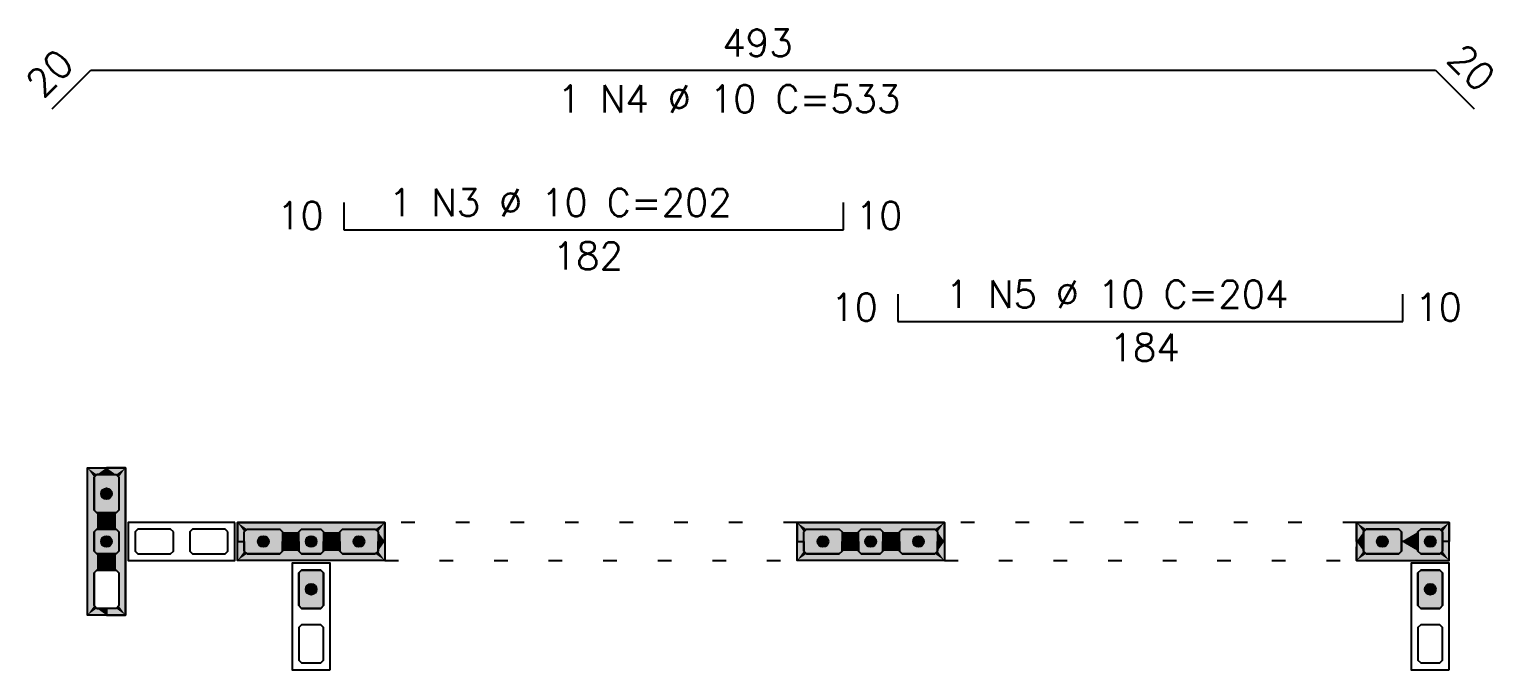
# Model space of a CAD drawing. Extents: x -1.9 to 86, y -1.5 to 60.9.
# Drawn here: x 6.42 to 17.14, y 29.43 to 34.13 of the extents above; entities that cross this region are included whole.
import ezdxf

# ---------------------------------------------------------------- set-up
doc = ezdxf.new("R2010")
doc.units = 0
doc.header["$MEASUREMENT"] = 0
doc.linetypes.add('ESTILO_TQS_0002', pattern=[0.4, 0.1, -0.3])
for name, color, linetype in [('PENA_01', 1, 'CONTINUOUS'), ('PENA_02', 2, 'CONTINUOUS'), ('PENA_03', 3, 'CONTINUOUS'), ('PENA_05', 5, 'CONTINUOUS'), ('PENA_11', 252, 'CONTINUOUS'), ('PENA_19', 240, 'CONTINUOUS'), ('PENA_21', 100, 'CONTINUOUS')]:
    doc.layers.add(name, color=color, linetype=linetype)
doc.styles.get("Standard").update_dxf_attribs({"font": 'ROMANS.SHX'})

msp = doc.modelspace()

# ---------------------------------------------------------------- linework, layer by layer
at = {"layer": 'PENA_01', "linetype": 'Continuous'}
for points in [[(7.059, 30.863), (7.079, 30.843), (7.079, 30.603), (7.059, 30.583), (6.919, 30.583), (6.899, 30.603), (6.899, 30.843), (6.919, 30.863), (7.059, 30.863)], [(7.059, 30.463), (7.079, 30.443), (7.079, 30.303), (7.059, 30.283), (6.919, 30.283), (6.899, 30.303), (6.899, 30.443), (6.919, 30.463), (7.059, 30.463)], [(7.479, 30.443), (7.459, 30.463), (7.219, 30.463), (7.199, 30.443), (7.199, 30.303), (7.219, 30.283), (7.459, 30.283), (7.479, 30.303), (7.479, 30.443)], [(7.879, 30.443), (7.859, 30.463), (7.619, 30.463), (7.599, 30.443), (7.599, 30.303), (7.619, 30.283), (7.859, 30.283), (7.879, 30.303), (7.879, 30.443)], [(7.999, 30.443), (8.019, 30.463), (8.259, 30.463), (8.279, 30.443), (8.279, 30.303), (8.259, 30.283), (8.019, 30.283), (7.999, 30.303), (7.999, 30.443)], [(8.399, 30.443), (8.419, 30.463), (8.559, 30.463), (8.579, 30.443), (8.579, 30.303), (8.559, 30.283), (8.419, 30.283), (8.399, 30.303), (8.399, 30.443)], [(8.699, 30.443), (8.719, 30.463), (8.959, 30.463), (8.979, 30.443), (8.979, 30.303), (8.959, 30.283), (8.719, 30.283), (8.699, 30.303), (8.699, 30.443)], [(12.099, 30.443), (12.119, 30.463), (12.359, 30.463), (12.379, 30.443), (12.379, 30.303), (12.359, 30.283), (12.119, 30.283), (12.099, 30.303), (12.099, 30.443)], [(12.499, 30.443), (12.519, 30.463), (12.659, 30.463), (12.679, 30.443), (12.679, 30.303), (12.659, 30.283), (12.519, 30.283), (12.499, 30.303), (12.499, 30.443)], [(12.799, 30.443), (12.819, 30.463), (13.059, 30.463), (13.079, 30.443), (13.079, 30.303), (13.059, 30.283), (12.819, 30.283), (12.799, 30.303), (12.799, 30.443)], [(16.459, 30.463), (16.219, 30.463), (16.199, 30.443), (16.199, 30.303), (16.219, 30.283), (16.459, 30.283), (16.479, 30.303), (16.479, 30.443), (16.459, 30.463)], [(16.759, 30.463), (16.619, 30.463), (16.599, 30.443), (16.599, 30.303), (16.619, 30.283), (16.759, 30.283), (16.779, 30.303), (16.779, 30.443), (16.759, 30.463)], [(7.059, 30.163), (7.079, 30.143), (7.079, 29.903), (7.059, 29.883), (6.919, 29.883), (6.899, 29.903), (6.899, 30.143), (6.919, 30.163), (7.059, 30.163)], [(8.559, 29.883), (8.579, 29.903), (8.579, 30.143), (8.559, 30.163), (8.419, 30.163), (8.399, 30.143), (8.399, 29.903), (8.419, 29.883), (8.559, 29.883)], [(16.759, 29.883), (16.779, 29.903), (16.779, 30.143), (16.759, 30.163), (16.619, 30.163), (16.599, 30.143), (16.599, 29.903), (16.619, 29.883), (16.759, 29.883)], [(8.559, 29.483), (8.579, 29.503), (8.579, 29.743), (8.559, 29.763), (8.419, 29.763), (8.399, 29.743), (8.399, 29.503), (8.419, 29.483), (8.559, 29.483)], [(16.759, 29.483), (16.779, 29.503), (16.779, 29.743), (16.759, 29.763), (16.619, 29.763), (16.599, 29.743), (16.599, 29.503), (16.619, 29.483), (16.759, 29.483)]]:
    msp.add_lwpolyline(points, dxfattribs=at)
at = {"layer": 'PENA_02', "linetype": 'Continuous'}
for p, q in [((6.849, 29.833), (6.849, 30.913)), ((6.849, 30.913), (7.129, 30.913)), ((7.129, 30.913), (7.129, 29.833)), ((7.949, 30.513), (9.029, 30.513)), ((7.949, 30.233), (7.949, 30.513)), ((9.029, 30.513), (9.029, 30.233)), ((12.049, 30.513), (13.129, 30.513)), ((12.049, 30.233), (12.049, 30.513)), ((13.129, 30.513), (13.129, 30.233)), ((9.029, 30.233), (7.949, 30.233)), ((13.129, 30.233), (12.049, 30.233)), ((7.129, 29.833), (6.849, 29.833))]:
    msp.add_line(p, q, dxfattribs=at)
for points in [[(7.929, 30.513), (7.149, 30.513), (7.149, 30.233), (7.929, 30.233), (7.929, 30.513)], [(16.829, 30.513), (16.149, 30.513), (16.149, 30.233), (16.829, 30.233), (16.829, 30.513)], [(8.629, 29.433), (8.629, 30.213), (8.349, 30.213), (8.349, 29.433), (8.629, 29.433)], [(16.829, 29.433), (16.829, 30.213), (16.549, 30.213), (16.549, 29.433), (16.829, 29.433)]]:
    msp.add_lwpolyline(points, dxfattribs=at)
at = {"layer": 'PENA_03', "linetype": 'Continuous'}
for points in [[(6.919, 30.583), (6.899, 30.603), (6.899, 30.843), (6.919, 30.863), (7.059, 30.863), (7.079, 30.843), (7.079, 30.603), (7.059, 30.583), (6.919, 30.583)], [(7.079, 30.303), (7.059, 30.283), (6.919, 30.283), (6.899, 30.303), (6.899, 30.443), (6.919, 30.463), (7.059, 30.463), (7.079, 30.443), (7.079, 30.303)], [(8.279, 30.303), (8.259, 30.283), (8.019, 30.283), (7.999, 30.303), (7.999, 30.443), (8.019, 30.463), (8.259, 30.463), (8.279, 30.443), (8.279, 30.303)], [(8.579, 30.303), (8.559, 30.283), (8.419, 30.283), (8.399, 30.303), (8.399, 30.443), (8.419, 30.463), (8.559, 30.463), (8.579, 30.443), (8.579, 30.303)], [(8.979, 30.303), (8.959, 30.283), (8.719, 30.283), (8.699, 30.303), (8.699, 30.443), (8.719, 30.463), (8.959, 30.463), (8.979, 30.443), (8.979, 30.303)], [(12.379, 30.303), (12.359, 30.283), (12.119, 30.283), (12.099, 30.303), (12.099, 30.443), (12.119, 30.463), (12.359, 30.463), (12.379, 30.443), (12.379, 30.303)], [(12.679, 30.303), (12.659, 30.283), (12.519, 30.283), (12.499, 30.303), (12.499, 30.443), (12.519, 30.463), (12.659, 30.463), (12.679, 30.443), (12.679, 30.303)], [(13.079, 30.303), (13.059, 30.283), (12.819, 30.283), (12.799, 30.303), (12.799, 30.443), (12.819, 30.463), (13.059, 30.463), (13.079, 30.443), (13.079, 30.303)], [(16.479, 30.303), (16.459, 30.283), (16.219, 30.283), (16.199, 30.303), (16.199, 30.443), (16.219, 30.463), (16.459, 30.463), (16.479, 30.443), (16.479, 30.303)], [(16.779, 30.303), (16.759, 30.283), (16.619, 30.283), (16.599, 30.303), (16.599, 30.443), (16.619, 30.463), (16.759, 30.463), (16.779, 30.443), (16.779, 30.303)], [(8.419, 29.883), (8.399, 29.903), (8.399, 30.143), (8.419, 30.163), (8.559, 30.163), (8.579, 30.143), (8.579, 29.903), (8.559, 29.883), (8.419, 29.883)], [(16.619, 29.883), (16.599, 29.903), (16.599, 30.143), (16.619, 30.163), (16.759, 30.163), (16.779, 30.143), (16.779, 29.903), (16.759, 29.883), (16.619, 29.883)]]:
    msp.add_lwpolyline(points, dxfattribs=at)
at = {"layer": 'PENA_03', "linetype": 'ESTILO_TQS_0002'}
for points in [[(9.029, 30.513), (9.029, 30.233), (12.049, 30.233), (12.049, 30.513), (9.029, 30.513)], [(13.129, 30.513), (13.129, 30.233), (16.149, 30.233), (16.149, 30.513), (13.129, 30.513)]]:
    msp.add_lwpolyline(points, dxfattribs=at)
at = {"layer": 'PENA_03', "linetype": 'Continuous'}
for centre in [(6.989, 30.723), (6.989, 30.373), (8.139, 30.373), (8.489, 30.373), (8.839, 30.373), (12.239, 30.373), (12.589, 30.373), (12.939, 30.373), (16.339, 30.373), (16.689, 30.373), (8.489, 30.023), (16.689, 30.023)]:
    msp.add_circle(centre, 0.04, dxfattribs=at)
for points in [[(7.029, 30.723), (6.969, 30.758), (6.951, 30.737)], [(7.029, 30.723), (6.995, 30.763), (6.969, 30.758)], [(7.029, 30.723), (7.019, 30.749), (6.995, 30.763)], [(7.029, 30.723), (6.951, 30.737), (6.951, 30.71)], [(7.029, 30.723), (6.951, 30.71), (6.969, 30.689)], [(7.029, 30.723), (6.969, 30.689), (6.995, 30.684)], [(7.029, 30.723), (6.995, 30.684), (7.019, 30.698)], [(7.029, 30.723), (7.019, 30.698), (7.029, 30.723)], [(7.029, 30.373), (6.969, 30.408), (6.951, 30.387)], [(7.029, 30.373), (6.951, 30.387), (6.951, 30.36)], [(7.029, 30.373), (6.951, 30.36), (6.969, 30.339)], [(7.029, 30.373), (6.995, 30.413), (6.969, 30.408)], [(7.029, 30.373), (6.969, 30.339), (6.995, 30.334)], [(7.029, 30.373), (7.019, 30.399), (6.995, 30.413)], [(7.029, 30.373), (6.995, 30.334), (7.019, 30.348)], [(7.029, 30.373), (7.019, 30.348), (7.029, 30.373)], [(8.179, 30.373), (8.119, 30.408), (8.101, 30.387)], [(8.179, 30.373), (8.101, 30.387), (8.101, 30.36)], [(8.179, 30.373), (8.101, 30.36), (8.119, 30.339)], [(8.179, 30.373), (8.145, 30.413), (8.119, 30.408)], [(8.179, 30.373), (8.119, 30.339), (8.145, 30.334)], [(8.179, 30.373), (8.169, 30.399), (8.145, 30.413)], [(8.179, 30.373), (8.145, 30.334), (8.169, 30.348)], [(8.179, 30.373), (8.169, 30.348), (8.179, 30.373)], [(8.529, 30.373), (8.469, 30.408), (8.451, 30.387)], [(8.529, 30.373), (8.451, 30.387), (8.451, 30.36)], [(8.529, 30.373), (8.451, 30.36), (8.469, 30.339)], [(8.529, 30.373), (8.495, 30.413), (8.469, 30.408)], [(8.529, 30.373), (8.469, 30.339), (8.495, 30.334)], [(8.529, 30.373), (8.519, 30.399), (8.495, 30.413)], [(8.529, 30.373), (8.495, 30.334), (8.519, 30.348)], [(8.529, 30.373), (8.519, 30.348), (8.529, 30.373)], [(8.879, 30.373), (8.819, 30.408), (8.801, 30.387)], [(8.879, 30.373), (8.801, 30.387), (8.801, 30.36)], [(8.879, 30.373), (8.801, 30.36), (8.819, 30.339)], [(8.879, 30.373), (8.845, 30.413), (8.819, 30.408)], [(8.879, 30.373), (8.819, 30.339), (8.845, 30.334)], [(8.879, 30.373), (8.869, 30.399), (8.845, 30.413)], [(8.879, 30.373), (8.845, 30.334), (8.869, 30.348)], [(8.879, 30.373), (8.869, 30.348), (8.879, 30.373)], [(12.279, 30.373), (12.219, 30.408), (12.201, 30.387)], [(12.279, 30.373), (12.201, 30.387), (12.201, 30.36)], [(12.279, 30.373), (12.201, 30.36), (12.219, 30.339)], [(12.279, 30.373), (12.245, 30.413), (12.219, 30.408)], [(12.279, 30.373), (12.219, 30.339), (12.245, 30.334)], [(12.279, 30.373), (12.269, 30.399), (12.245, 30.413)], [(12.279, 30.373), (12.245, 30.334), (12.269, 30.348)], [(12.279, 30.373), (12.269, 30.348), (12.279, 30.373)], [(12.629, 30.373), (12.569, 30.408), (12.551, 30.387)], [(12.629, 30.373), (12.551, 30.387), (12.551, 30.36)], [(12.629, 30.373), (12.551, 30.36), (12.569, 30.339)], [(12.629, 30.373), (12.595, 30.413), (12.569, 30.408)], [(12.629, 30.373), (12.569, 30.339), (12.595, 30.334)], [(12.629, 30.373), (12.619, 30.399), (12.595, 30.413)], [(12.629, 30.373), (12.595, 30.334), (12.619, 30.348)], [(12.629, 30.373), (12.619, 30.348), (12.629, 30.373)], [(12.979, 30.373), (12.919, 30.408), (12.901, 30.387)], [(12.979, 30.373), (12.901, 30.387), (12.901, 30.36)], [(12.979, 30.373), (12.901, 30.36), (12.919, 30.339)], [(12.979, 30.373), (12.945, 30.413), (12.919, 30.408)], [(12.979, 30.373), (12.919, 30.339), (12.945, 30.334)], [(12.979, 30.373), (12.969, 30.399), (12.945, 30.413)], [(12.979, 30.373), (12.945, 30.334), (12.969, 30.348)], [(12.979, 30.373), (12.969, 30.348), (12.979, 30.373)], [(16.379, 30.373), (16.319, 30.408), (16.301, 30.387)], [(16.379, 30.373), (16.301, 30.387), (16.301, 30.36)], [(16.379, 30.373), (16.301, 30.36), (16.319, 30.339)], [(16.379, 30.373), (16.345, 30.413), (16.319, 30.408)], [(16.379, 30.373), (16.319, 30.339), (16.345, 30.334)], [(16.379, 30.373), (16.369, 30.399), (16.345, 30.413)], [(16.379, 30.373), (16.345, 30.334), (16.369, 30.348)], [(16.379, 30.373), (16.369, 30.348), (16.379, 30.373)], [(16.729, 30.373), (16.669, 30.408), (16.651, 30.387)], [(16.729, 30.373), (16.651, 30.387), (16.651, 30.36)], [(16.729, 30.373), (16.651, 30.36), (16.669, 30.339)], [(16.729, 30.373), (16.695, 30.413), (16.669, 30.408)], [(16.729, 30.373), (16.669, 30.339), (16.695, 30.334)], [(16.729, 30.373), (16.719, 30.399), (16.695, 30.413)], [(16.729, 30.373), (16.695, 30.334), (16.719, 30.348)], [(16.729, 30.373), (16.719, 30.348), (16.729, 30.373)], [(8.529, 30.023), (8.469, 30.058), (8.451, 30.037)], [(8.529, 30.023), (8.451, 30.037), (8.451, 30.01)], [(8.529, 30.023), (8.451, 30.01), (8.469, 29.989)], [(8.529, 30.023), (8.495, 30.063), (8.469, 30.058)], [(8.529, 30.023), (8.469, 29.989), (8.495, 29.984)], [(8.529, 30.023), (8.519, 30.049), (8.495, 30.063)], [(8.529, 30.023), (8.495, 29.984), (8.519, 29.998)], [(8.529, 30.023), (8.519, 29.998), (8.529, 30.023)], [(16.729, 30.023), (16.669, 30.058), (16.651, 30.037)], [(16.729, 30.023), (16.651, 30.037), (16.651, 30.01)], [(16.729, 30.023), (16.651, 30.01), (16.669, 29.989)], [(16.729, 30.023), (16.695, 30.063), (16.669, 30.058)], [(16.729, 30.023), (16.669, 29.989), (16.695, 29.984)], [(16.729, 30.023), (16.719, 30.049), (16.695, 30.063)], [(16.729, 30.023), (16.695, 29.984), (16.719, 29.998)], [(16.729, 30.023), (16.719, 29.998), (16.729, 30.023)]]:
    msp.add_solid(points, dxfattribs=at)
at = {"layer": 'PENA_05', "linetype": 'Continuous'}
for p, q in [((6.592, 33.542), (6.875, 33.825)), ((6.875, 33.825), (16.728, 33.825)), ((16.728, 33.825), (17.011, 33.543)), ((8.729, 32.856), (8.729, 32.656)), ((12.389, 32.656), (12.389, 32.856)), ((8.729, 32.656), (12.389, 32.656)), ((12.789, 32.185), (12.789, 31.985)), ((16.489, 31.985), (16.489, 32.185)), ((12.789, 31.985), (16.489, 31.985))]:
    msp.add_line(p, q, dxfattribs=at)
at = {"layer": 'PENA_11', "linetype": 'Continuous'}
for points in [[(6.919, 30.583), (6.899, 30.843), (6.919, 30.863)], [(6.919, 30.583), (6.899, 30.603), (6.899, 30.843)], [(6.919, 30.583), (6.919, 30.863), (7.059, 30.863)], [(6.919, 30.583), (7.059, 30.863), (7.079, 30.843)], [(6.919, 30.583), (7.079, 30.843), (7.079, 30.603)], [(6.919, 30.583), (7.079, 30.603), (7.059, 30.583)], [(6.919, 30.583), (7.059, 30.583), (6.919, 30.583)], [(7.079, 30.303), (6.899, 30.443), (6.919, 30.463)], [(7.079, 30.303), (6.899, 30.303), (6.899, 30.443)], [(7.079, 30.303), (6.919, 30.463), (7.059, 30.463)], [(7.079, 30.303), (7.059, 30.463), (7.079, 30.443)], [(7.079, 30.303), (7.079, 30.443), (7.079, 30.303)], [(8.279, 30.303), (7.999, 30.443), (8.019, 30.463)], [(8.279, 30.303), (7.999, 30.303), (7.999, 30.443)], [(8.279, 30.303), (8.019, 30.463), (8.259, 30.463)], [(8.279, 30.303), (8.259, 30.463), (8.279, 30.443)], [(8.279, 30.303), (8.279, 30.443), (8.279, 30.303)], [(8.579, 30.303), (8.399, 30.443), (8.419, 30.463)], [(8.579, 30.303), (8.399, 30.303), (8.399, 30.443)], [(8.579, 30.303), (8.419, 30.463), (8.559, 30.463)], [(8.579, 30.303), (8.559, 30.463), (8.579, 30.443)], [(8.579, 30.303), (8.579, 30.443), (8.579, 30.303)], [(8.979, 30.303), (8.699, 30.443), (8.719, 30.463)], [(8.979, 30.303), (8.699, 30.303), (8.699, 30.443)], [(8.979, 30.303), (8.719, 30.463), (8.959, 30.463)], [(8.979, 30.303), (8.959, 30.463), (8.979, 30.443)], [(8.979, 30.303), (8.979, 30.443), (8.979, 30.303)], [(12.379, 30.303), (12.099, 30.443), (12.119, 30.463)], [(12.379, 30.303), (12.099, 30.303), (12.099, 30.443)], [(12.379, 30.303), (12.119, 30.463), (12.359, 30.463)], [(12.379, 30.303), (12.359, 30.463), (12.379, 30.443)], [(12.379, 30.303), (12.379, 30.443), (12.379, 30.303)], [(12.679, 30.303), (12.499, 30.443), (12.519, 30.463)], [(12.679, 30.303), (12.499, 30.303), (12.499, 30.443)], [(12.679, 30.303), (12.519, 30.463), (12.659, 30.463)], [(12.679, 30.303), (12.659, 30.463), (12.679, 30.443)], [(12.679, 30.303), (12.679, 30.443), (12.679, 30.303)], [(13.079, 30.303), (12.799, 30.443), (12.819, 30.463)], [(13.079, 30.303), (12.799, 30.303), (12.799, 30.443)], [(13.079, 30.303), (12.819, 30.463), (13.059, 30.463)], [(13.079, 30.303), (13.059, 30.463), (13.079, 30.443)], [(13.079, 30.303), (13.079, 30.443), (13.079, 30.303)], [(16.479, 30.303), (16.199, 30.443), (16.219, 30.463)], [(16.479, 30.303), (16.199, 30.303), (16.199, 30.443)], [(16.479, 30.303), (16.219, 30.463), (16.459, 30.463)], [(16.479, 30.303), (16.459, 30.463), (16.479, 30.443)], [(16.479, 30.303), (16.479, 30.443), (16.479, 30.303)], [(16.779, 30.303), (16.599, 30.443), (16.619, 30.463)], [(16.779, 30.303), (16.599, 30.303), (16.599, 30.443)], [(16.779, 30.303), (16.619, 30.463), (16.759, 30.463)], [(16.779, 30.303), (16.759, 30.463), (16.779, 30.443)], [(16.779, 30.303), (16.779, 30.443), (16.779, 30.303)], [(7.079, 30.303), (6.919, 30.283), (6.899, 30.303)], [(7.079, 30.303), (7.059, 30.283), (6.919, 30.283)], [(8.279, 30.303), (8.019, 30.283), (7.999, 30.303)], [(8.279, 30.303), (8.259, 30.283), (8.019, 30.283)], [(8.579, 30.303), (8.419, 30.283), (8.399, 30.303)], [(8.579, 30.303), (8.559, 30.283), (8.419, 30.283)], [(8.979, 30.303), (8.719, 30.283), (8.699, 30.303)], [(8.979, 30.303), (8.959, 30.283), (8.719, 30.283)], [(12.379, 30.303), (12.119, 30.283), (12.099, 30.303)], [(12.379, 30.303), (12.359, 30.283), (12.119, 30.283)], [(12.679, 30.303), (12.519, 30.283), (12.499, 30.303)], [(12.679, 30.303), (12.659, 30.283), (12.519, 30.283)], [(13.079, 30.303), (12.819, 30.283), (12.799, 30.303)], [(13.079, 30.303), (13.059, 30.283), (12.819, 30.283)], [(16.479, 30.303), (16.219, 30.283), (16.199, 30.303)], [(16.479, 30.303), (16.459, 30.283), (16.219, 30.283)], [(16.779, 30.303), (16.619, 30.283), (16.599, 30.303)], [(16.779, 30.303), (16.759, 30.283), (16.619, 30.283)], [(8.419, 29.883), (8.399, 30.143), (8.419, 30.163)], [(8.419, 29.883), (8.399, 29.903), (8.399, 30.143)], [(8.419, 29.883), (8.419, 30.163), (8.559, 30.163)], [(8.419, 29.883), (8.559, 30.163), (8.579, 30.143)], [(8.419, 29.883), (8.579, 30.143), (8.579, 29.903)], [(16.619, 29.883), (16.599, 30.143), (16.619, 30.163)], [(16.619, 29.883), (16.599, 29.903), (16.599, 30.143)], [(16.619, 29.883), (16.619, 30.163), (16.759, 30.163)], [(16.619, 29.883), (16.759, 30.163), (16.779, 30.143)], [(16.619, 29.883), (16.779, 30.143), (16.779, 29.903)], [(8.419, 29.883), (8.579, 29.903), (8.559, 29.883)], [(16.619, 29.883), (16.779, 29.903), (16.759, 29.883)], [(8.419, 29.883), (8.559, 29.883), (8.419, 29.883)], [(16.619, 29.883), (16.759, 29.883), (16.619, 29.883)]]:
    msp.add_solid(points, dxfattribs=at)
at = {"layer": 'PENA_19', "linetype": 'Continuous'}
for points in [[(6.989, 30.913), (6.989, 30.863), (6.919, 30.863), (6.899, 30.843), (6.899, 30.603), (6.919, 30.583), (6.989, 30.583), (6.989, 30.463), (6.919, 30.463), (6.899, 30.443), (6.899, 30.303), (6.919, 30.283), (6.989, 30.283), (6.989, 30.163), (6.919, 30.163), (6.899, 30.143), (6.899, 29.903), (6.919, 29.883), (6.989, 29.883), (6.989, 29.833), (6.849, 29.833), (6.849, 30.913), (6.989, 30.913)], [(6.989, 30.913), (6.989, 30.863), (7.059, 30.863), (7.079, 30.843), (7.079, 30.603), (7.059, 30.583), (6.989, 30.583), (6.989, 30.463), (7.059, 30.463), (7.079, 30.443), (7.079, 30.303), (7.059, 30.283), (6.989, 30.283), (6.989, 30.163), (7.059, 30.163), (7.079, 30.143), (7.079, 29.903), (7.059, 29.883), (6.989, 29.883), (6.989, 29.833), (7.129, 29.833), (7.129, 30.913), (6.989, 30.913)], [(7.949, 30.373), (7.999, 30.373), (7.999, 30.443), (8.019, 30.463), (8.259, 30.463), (8.279, 30.443), (8.279, 30.373), (8.399, 30.373), (8.399, 30.443), (8.419, 30.463), (8.559, 30.463), (8.579, 30.443), (8.579, 30.373), (8.699, 30.373), (8.699, 30.443), (8.719, 30.463), (8.959, 30.463), (8.979, 30.443), (8.979, 30.373), (9.029, 30.373), (9.029, 30.513), (7.949, 30.513), (7.949, 30.373)], [(12.049, 30.373), (12.099, 30.373), (12.099, 30.443), (12.119, 30.463), (12.359, 30.463), (12.379, 30.443), (12.379, 30.373), (12.499, 30.373), (12.499, 30.443), (12.519, 30.463), (12.659, 30.463), (12.679, 30.443), (12.679, 30.373), (12.799, 30.373), (12.799, 30.443), (12.819, 30.463), (13.059, 30.463), (13.079, 30.443), (13.079, 30.373), (13.129, 30.373), (13.129, 30.513), (12.049, 30.513), (12.049, 30.373)], [(7.949, 30.373), (7.999, 30.373), (7.999, 30.303), (8.019, 30.283), (8.259, 30.283), (8.279, 30.303), (8.279, 30.373), (8.399, 30.373), (8.399, 30.303), (8.419, 30.283), (8.559, 30.283), (8.579, 30.303), (8.579, 30.373), (8.699, 30.373), (8.699, 30.303), (8.719, 30.283), (8.959, 30.283), (8.979, 30.303), (8.979, 30.373), (9.029, 30.373), (9.029, 30.233), (7.949, 30.233), (7.949, 30.373)], [(12.049, 30.373), (12.099, 30.373), (12.099, 30.303), (12.119, 30.283), (12.359, 30.283), (12.379, 30.303), (12.379, 30.373), (12.499, 30.373), (12.499, 30.303), (12.519, 30.283), (12.659, 30.283), (12.679, 30.303), (12.679, 30.373), (12.799, 30.373), (12.799, 30.303), (12.819, 30.283), (13.059, 30.283), (13.079, 30.303), (13.079, 30.373), (13.129, 30.373), (13.129, 30.233), (12.049, 30.233), (12.049, 30.373)]]:
    msp.add_lwpolyline(points, dxfattribs=at)
for points in [[(6.919, 30.863), (6.899, 30.843), (6.849, 30.913)], [(6.919, 30.863), (6.849, 30.913), (6.989, 30.913)], [(6.849, 30.913), (6.899, 30.843), (6.849, 29.833)], [(6.919, 30.863), (6.989, 30.913), (6.989, 30.863)], [(6.989, 30.913), (7.059, 30.863), (7.129, 30.913)], [(6.989, 30.913), (6.989, 30.863), (7.059, 30.863)], [(7.129, 30.913), (7.059, 30.863), (7.079, 30.843)], [(7.129, 30.913), (7.079, 30.843), (7.129, 29.833)], [(6.849, 29.833), (6.899, 30.843), (6.899, 29.903)], [(6.899, 29.903), (6.899, 30.843), (6.899, 30.603)], [(7.129, 29.833), (7.079, 30.843), (7.079, 30.603)], [(6.899, 30.603), (6.899, 29.903), (6.899, 30.443)], [(6.919, 30.583), (6.899, 30.443), (6.899, 30.603)], [(6.919, 30.463), (6.899, 30.443), (6.919, 30.583)], [(6.919, 30.463), (6.919, 30.583), (6.989, 30.583)], [(6.919, 30.463), (6.989, 30.583), (6.989, 30.463)], [(7.059, 30.583), (6.989, 30.583), (7.059, 30.463)], [(6.989, 30.583), (6.989, 30.463), (7.059, 30.463)], [(7.079, 30.443), (7.079, 30.603), (7.059, 30.583)], [(7.079, 30.443), (7.059, 30.583), (7.059, 30.463)], [(7.129, 29.833), (7.079, 30.603), (7.079, 30.443)], [(6.899, 30.443), (6.899, 29.903), (6.899, 30.303)], [(7.079, 30.303), (7.129, 29.833), (7.079, 30.443)], [(9.029, 30.513), (7.949, 30.513), (8.019, 30.463)], [(7.949, 30.513), (7.949, 30.373), (7.999, 30.373)], [(7.949, 30.513), (7.999, 30.373), (7.999, 30.443)], [(7.949, 30.513), (7.999, 30.443), (8.019, 30.463)], [(9.029, 30.513), (8.019, 30.463), (8.259, 30.463)], [(9.029, 30.513), (8.259, 30.463), (8.419, 30.463)], [(8.279, 30.443), (8.419, 30.463), (8.259, 30.463)], [(8.279, 30.443), (8.399, 30.443), (8.419, 30.463)], [(8.279, 30.443), (8.279, 30.373), (8.399, 30.373)], [(8.279, 30.443), (8.399, 30.373), (8.399, 30.443)], [(9.029, 30.513), (8.419, 30.463), (8.559, 30.463)], [(9.029, 30.513), (8.559, 30.463), (8.579, 30.443)], [(9.029, 30.513), (8.579, 30.443), (8.719, 30.463)], [(8.579, 30.443), (8.699, 30.443), (8.719, 30.463)], [(8.579, 30.443), (8.579, 30.373), (8.699, 30.373)], [(8.579, 30.443), (8.699, 30.373), (8.699, 30.443)], [(9.029, 30.513), (8.719, 30.463), (8.959, 30.463)], [(9.029, 30.513), (8.959, 30.463), (8.979, 30.443)], [(9.029, 30.513), (8.979, 30.443), (9.029, 30.373)], [(9.029, 30.373), (8.979, 30.443), (8.979, 30.373)], [(13.129, 30.513), (12.049, 30.513), (12.119, 30.463)], [(12.049, 30.513), (12.049, 30.373), (12.099, 30.373)], [(12.049, 30.513), (12.099, 30.373), (12.099, 30.443)], [(12.049, 30.513), (12.099, 30.443), (12.119, 30.463)], [(13.129, 30.513), (12.119, 30.463), (12.359, 30.463)], [(13.129, 30.513), (12.359, 30.463), (12.519, 30.463)], [(12.379, 30.443), (12.519, 30.463), (12.359, 30.463)], [(12.379, 30.443), (12.499, 30.443), (12.519, 30.463)], [(12.379, 30.443), (12.379, 30.373), (12.499, 30.373)], [(12.379, 30.443), (12.499, 30.373), (12.499, 30.443)], [(13.129, 30.513), (12.519, 30.463), (12.659, 30.463)], [(13.129, 30.513), (12.659, 30.463), (12.679, 30.443)], [(13.129, 30.513), (12.679, 30.443), (12.819, 30.463)], [(12.679, 30.443), (12.799, 30.443), (12.819, 30.463)], [(12.679, 30.443), (12.679, 30.373), (12.799, 30.373)], [(12.679, 30.443), (12.799, 30.373), (12.799, 30.443)], [(13.129, 30.513), (12.819, 30.463), (13.059, 30.463)], [(13.129, 30.513), (13.059, 30.463), (13.079, 30.443)], [(13.129, 30.513), (13.079, 30.443), (13.129, 30.373)], [(13.129, 30.373), (13.079, 30.443), (13.079, 30.373)], [(7.949, 30.233), (7.949, 30.373), (7.999, 30.373)], [(7.949, 30.233), (7.999, 30.373), (7.999, 30.303)], [(8.279, 30.303), (8.279, 30.373), (8.399, 30.373)], [(8.279, 30.303), (8.399, 30.373), (8.399, 30.303)], [(8.579, 30.303), (8.579, 30.373), (8.699, 30.373)], [(8.579, 30.303), (8.699, 30.373), (8.699, 30.303)], [(9.029, 30.233), (8.979, 30.303), (9.029, 30.373)], [(9.029, 30.373), (8.979, 30.303), (8.979, 30.373)], [(12.049, 30.233), (12.049, 30.373), (12.099, 30.373)], [(12.049, 30.233), (12.099, 30.373), (12.099, 30.303)], [(12.379, 30.303), (12.379, 30.373), (12.499, 30.373)], [(12.379, 30.303), (12.499, 30.373), (12.499, 30.303)], [(12.679, 30.303), (12.679, 30.373), (12.799, 30.373)], [(12.679, 30.303), (12.799, 30.373), (12.799, 30.303)], [(13.129, 30.233), (13.079, 30.303), (13.129, 30.373)], [(13.129, 30.373), (13.079, 30.303), (13.079, 30.373)], [(6.899, 29.903), (6.899, 30.143), (6.899, 30.303)], [(6.919, 30.283), (6.899, 30.143), (6.899, 30.303)], [(6.919, 30.283), (6.919, 30.163), (6.899, 30.143)], [(6.989, 30.283), (6.919, 30.163), (6.919, 30.283)], [(6.989, 30.283), (6.989, 30.163), (6.919, 30.163)], [(6.989, 30.283), (7.059, 30.163), (7.059, 30.283)], [(7.059, 30.163), (6.989, 30.283), (6.989, 30.163)], [(7.059, 30.283), (7.079, 30.143), (7.079, 30.303)], [(7.059, 30.163), (7.079, 30.143), (7.059, 30.283)], [(7.079, 30.143), (7.129, 29.833), (7.079, 30.303)], [(7.949, 30.233), (7.999, 30.303), (8.019, 30.283)], [(9.029, 30.233), (7.949, 30.233), (8.019, 30.283)], [(9.029, 30.233), (8.019, 30.283), (8.259, 30.283)], [(8.279, 30.303), (8.419, 30.283), (8.259, 30.283)], [(9.029, 30.233), (8.259, 30.283), (8.419, 30.283)], [(8.279, 30.303), (8.399, 30.303), (8.419, 30.283)], [(9.029, 30.233), (8.419, 30.283), (8.559, 30.283)], [(9.029, 30.233), (8.559, 30.283), (8.579, 30.303)], [(9.029, 30.233), (8.579, 30.303), (8.719, 30.283)], [(8.579, 30.303), (8.699, 30.303), (8.719, 30.283)], [(9.029, 30.233), (8.719, 30.283), (8.959, 30.283)], [(9.029, 30.233), (8.959, 30.283), (8.979, 30.303)], [(12.049, 30.233), (12.099, 30.303), (12.119, 30.283)], [(13.129, 30.233), (12.049, 30.233), (12.119, 30.283)], [(13.129, 30.233), (12.119, 30.283), (12.359, 30.283)], [(12.379, 30.303), (12.519, 30.283), (12.359, 30.283)], [(13.129, 30.233), (12.359, 30.283), (12.519, 30.283)], [(12.379, 30.303), (12.499, 30.303), (12.519, 30.283)], [(13.129, 30.233), (12.519, 30.283), (12.659, 30.283)], [(13.129, 30.233), (12.659, 30.283), (12.679, 30.303)], [(13.129, 30.233), (12.679, 30.303), (12.819, 30.283)], [(12.679, 30.303), (12.799, 30.303), (12.819, 30.283)], [(13.129, 30.233), (12.819, 30.283), (13.059, 30.283)], [(13.129, 30.233), (13.059, 30.283), (13.079, 30.303)], [(7.129, 29.833), (7.079, 30.143), (7.079, 29.903)], [(6.919, 29.883), (6.849, 29.833), (6.899, 29.903)], [(7.129, 29.833), (7.079, 29.903), (7.059, 29.883)], [(6.989, 29.833), (6.849, 29.833), (6.919, 29.883)], [(6.989, 29.883), (6.989, 29.833), (6.919, 29.883)], [(7.129, 29.833), (7.059, 29.883), (6.989, 29.883)], [(7.129, 29.833), (6.989, 29.883), (6.989, 29.833)]]:
    msp.add_solid(points, dxfattribs=at)
at = {"layer": 'PENA_21', "linetype": 'Continuous'}
for points in [[(16.829, 30.373), (16.779, 30.373), (16.779, 30.443), (16.759, 30.463), (16.619, 30.463), (16.599, 30.443), (16.599, 30.373), (16.479, 30.373), (16.479, 30.443), (16.459, 30.463), (16.219, 30.463), (16.199, 30.443), (16.199, 30.373), (16.149, 30.373), (16.149, 30.513), (16.829, 30.513), (16.829, 30.373)], [(16.829, 30.373), (16.779, 30.373), (16.779, 30.303), (16.759, 30.283), (16.619, 30.283), (16.599, 30.303), (16.599, 30.373), (16.479, 30.373), (16.479, 30.303), (16.459, 30.283), (16.219, 30.283), (16.199, 30.303), (16.199, 30.373), (16.149, 30.373), (16.149, 30.233), (16.829, 30.233), (16.829, 30.373)]]:
    msp.add_lwpolyline(points, dxfattribs=at)
for points in [[(16.829, 30.513), (16.219, 30.463), (16.149, 30.513)], [(16.219, 30.463), (16.199, 30.443), (16.149, 30.513)], [(16.149, 30.513), (16.199, 30.443), (16.149, 30.373)], [(16.199, 30.443), (16.199, 30.373), (16.149, 30.373)], [(16.459, 30.463), (16.219, 30.463), (16.829, 30.513)], [(16.479, 30.443), (16.459, 30.463), (16.829, 30.513)], [(16.829, 30.513), (16.619, 30.463), (16.479, 30.443)], [(16.479, 30.373), (16.479, 30.443), (16.619, 30.463)], [(16.479, 30.373), (16.619, 30.463), (16.599, 30.443)], [(16.479, 30.373), (16.599, 30.443), (16.599, 30.373)], [(16.829, 30.513), (16.759, 30.463), (16.619, 30.463)], [(16.829, 30.513), (16.779, 30.443), (16.759, 30.463)], [(16.829, 30.513), (16.829, 30.373), (16.779, 30.373)], [(16.829, 30.513), (16.779, 30.373), (16.779, 30.443)], [(16.149, 30.233), (16.199, 30.303), (16.149, 30.373)], [(16.199, 30.303), (16.199, 30.373), (16.149, 30.373)], [(16.479, 30.373), (16.479, 30.303), (16.619, 30.283)], [(16.479, 30.373), (16.619, 30.283), (16.599, 30.303)], [(16.479, 30.373), (16.599, 30.303), (16.599, 30.373)], [(16.829, 30.233), (16.829, 30.373), (16.779, 30.373)], [(16.829, 30.233), (16.779, 30.373), (16.779, 30.303)], [(16.219, 30.283), (16.199, 30.303), (16.149, 30.233)], [(16.829, 30.233), (16.219, 30.283), (16.149, 30.233)], [(16.459, 30.283), (16.219, 30.283), (16.829, 30.233)], [(16.479, 30.303), (16.459, 30.283), (16.829, 30.233)], [(16.829, 30.233), (16.619, 30.283), (16.479, 30.303)], [(16.829, 30.233), (16.759, 30.283), (16.619, 30.283)], [(16.829, 30.233), (16.779, 30.303), (16.759, 30.283)]]:
    msp.add_solid(points, dxfattribs=at)

# ---------------------------------------------------------------- texts
at = {"layer": 'PENA_03', "linetype": 'Continuous'}
for s, rotation, p in [('493', 0.0021, (11.502, 33.925)), ('20', 315, (16.799, 33.896)), ('20', 45, (6.522, 33.613))]:
    msp.add_text(s, height=0.2, rotation=rotation, dxfattribs=at).set_placement(p)
for s, p in [('1 N4 %%c 10 C=533', (10.295, 33.515)), ('1 N3 %%c 10 C=202', (9.059, 32.756)), ('10', (8.239, 32.661)), ('10', (12.479, 32.661)), ('182', (10.259, 32.366)), ('1 N5 %%c 10 C=204', (13.139, 32.085)), ('10', (12.299, 31.99)), ('10', (16.579, 31.99)), ('184', (14.339, 31.695))]:
    msp.add_text(s, height=0.2, dxfattribs=at).set_placement(p)

doc.saveas('drawing.dxf')
